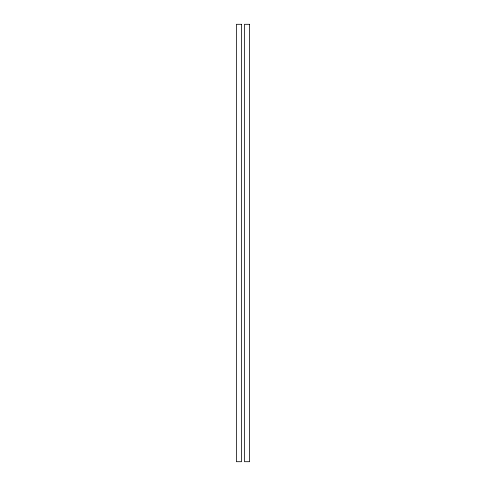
<?xml version="1.0" encoding="UTF-8"?>
<svg xmlns="http://www.w3.org/2000/svg" width="486" height="486" viewBox="0 0 486 486"><rect width="100%" height="100%" fill="white"/><g stroke="black" fill="none" stroke-linecap="round" stroke-linejoin="round"><path stroke-width="0.73" d="M241.53 24.3L236.384 24.3L236.384 461.7L241.53 461.7L241.53 24.3M249.616 24.3L244.47 24.3L244.47 461.7L249.616 461.7L249.616 24.3"/></g></svg>
